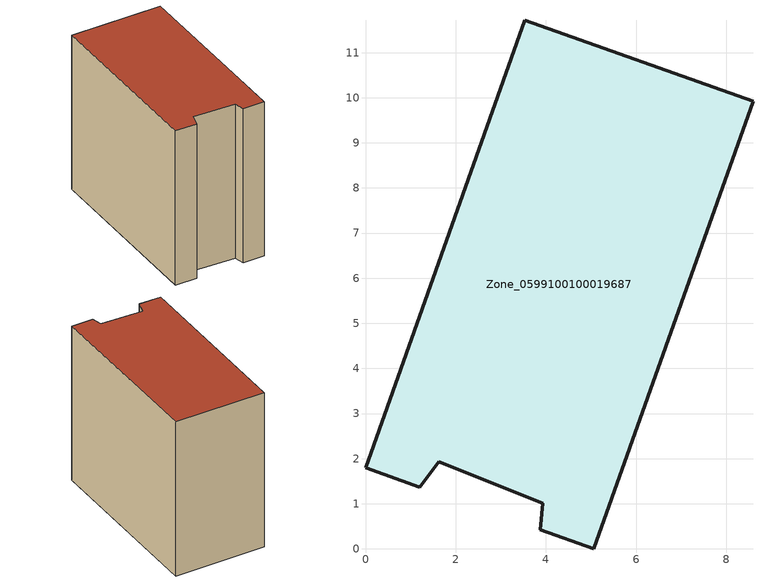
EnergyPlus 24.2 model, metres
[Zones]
Zone_0599100100019687
 floor ground (C_G): 3.88,0.42 3.92,1.01 1.62,1.93 1.2,1.37 0,1.8 3.53,11.72 8.59,9.92 5.06,0 z0
 wall outside (C_F): 5.06,0 8.59,9.92 3.53,11.72 0,1.8 1.2,1.37 1.62,1.93 3.92,1.01 3.88,0.42 5.06,0 z0:9.6
 roof outside (C_R): 3.92,1.01 3.88,0.42 5.06,0 8.59,9.92 3.53,11.72 0,1.8 1.2,1.37 1.62,1.93 z9.6
[BUILDING]
Pand.0599100100019687: North Axis=0; Terrain=City; Loads Convergence Tolerance Value=0.04; Temperature Convergence Tolerance Value=0.4; Solar Distribution=FullExterior; Maximum Number of Warmup Days=25; Minimum Number of Warmup Days=1
[Site:Location]
Rotterdam.The.Hague.AP_ZH_NLD Design_Conditions: Latitude=51.96; Longitude=4.45; Time Zone=1; Elevation=-4.5
[SITE:GROUNDTEMPERATURE:BUILDINGSURFACE]
18, 18, 18, 18, 18, 18, 18, 18, 18, 18, 18, 18
[MATERIAL] Thermal Absorptance=0.9; Solar Absorptance=0.7; Visible Absorptance=0.7
Name | Roughness | Thickness | Conductivity | Density | Specific Heat
G.TI.2015-2018 | MediumSmooth | 0.15 | 0.0428571 | 540 | 1210
F.TI.2015-2018 | Rough | 0.3 | 0.0666667 | 1920 | 840
R.TI.2015-2018 | MediumRough | 0.2 | 0.0333333 | 1500 | 1000
[CONSTRUCTION]
C_G: G.TI.2015-2018
C_F: F.TI.2015-2018
C_R: R.TI.2015-2018
[ZONE]
Zone_0599100100019687: Type=1; Multiplier=1; Ceiling Height=Autocalculate; Volume=Autocalculate; Floor Area=autocalculate; Part of Total Floor Area=Yes
[ZONEINFILTRATION:DESIGNFLOWRATE]
Infil_Zone_0599100100019687: Zone or ZoneList or Space or SpaceList=Zone_0599100100019687; Schedule=AlwaysOn; Design Flow Rate Calculation Method=Flow/Area; Flow Rate per Floor Area=0.0015; Constant Term Coefficient=1; Temperature Term Coefficient=0; Velocity Term Coefficient=0; Velocity Squared Term Coefficient=0
[HVACTEMPLATE:ZONE:IDEALLOADSAIRSYSTEM]
Zone_0599100100019687: Maximum Heating Supply Air Temperature=50; Minimum Cooling Supply Air Temperature=13; Maximum Heating Supply Air Humidity Ratio=0.0156; Minimum Cooling Supply Air Humidity Ratio=0.0077; Heating Limit=NoLimit; Cooling Limit=NoLimit; Dehumidification Control Type=ConstantSensibleHeatRatio; Cooling Sensible Heat Ratio=0.7; Dehumidification Setpoint=60; Humidification Control Type=None; Humidification Setpoint=30; Outdoor Air Method=None; Outdoor Air Flow Rate per Person=0.00944; Outdoor Air Flow Rate per Zone Floor Area=0; Outdoor Air Flow Rate per Zone=0; Demand Controlled Ventilation Type=None; Outdoor Air Economizer Type=NoEconomizer; Heat Recovery Type=None; Sensible Heat Recovery Effectiveness=0.7; Latent Heat Recovery Effectiveness=0.65
[ZONECONTROL:THERMOSTAT]
ThermostatControl_Zone_0599100100019687: Zone or ZoneList=Zone_0599100100019687; Control Type Schedule=DualSetpointControlType; Control 1=Thermostat_Zone_0599100100019687; Temperature Difference Between Cutout And Setpoint=0
[THERMOSTATSETPOINT:DUALSETPOINT]
Thermostat_Zone_0599100100019687: Heating Setpoint Temperature Schedule=HeatingSetpoint_Zone_0599100100019687; Cooling Setpoint Temperature Schedule=CoolingSetpoint_Zone_0599100100019687
[SCHEDULE:COMPACT]
HeatingSetpoint_Zone_0599100100019687: Through: 12/31, For: AllDays, Until: 24:00, 21
CoolingSetpoint_Zone_0599100100019687: Through: 12/31, For: AllDays, Until: 24:00, 24
DualSetpointControlType: Through: 12/31, For: AllDays, Until: 24:00, 4
AlwaysOn: Through: 12/31, For: AllDays, Until: 24:00, 1
